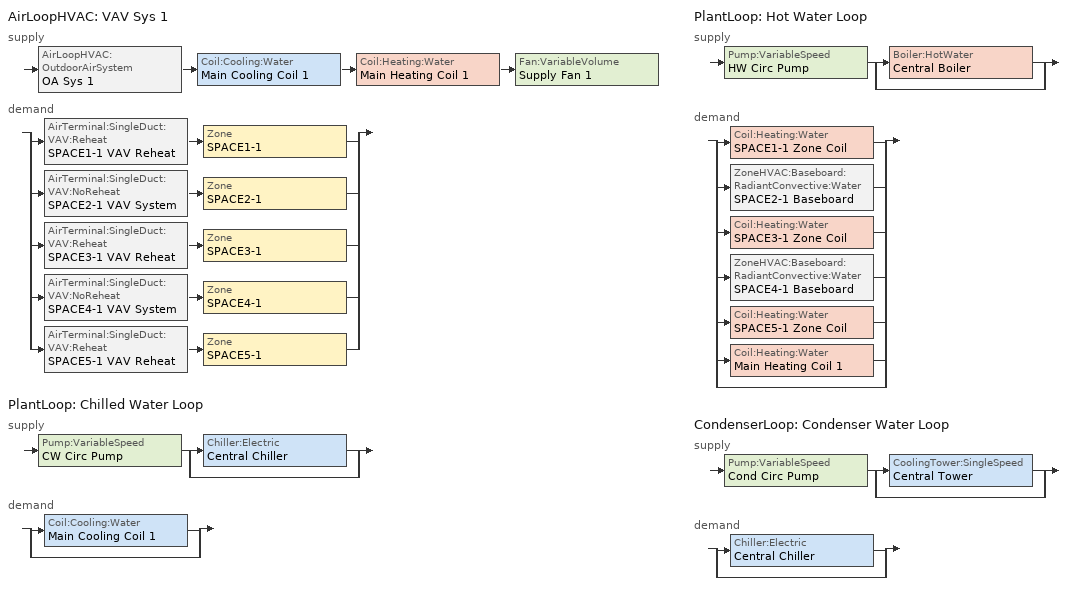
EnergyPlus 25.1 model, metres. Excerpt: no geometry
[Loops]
AirLoopHVAC 'VAV Sys 1'
 supply: AirLoopHVAC:OutdoorAirSystem 'OA Sys 1' > Coil:Cooling:Water 'Main Cooling Coil 1' > Coil:Heating:Water 'Main Heating Coil 1' > Fan:VariableVolume 'Supply Fan 1'
 demand: split
  | AirTerminal:SingleDuct:VAV:Reheat 'SPACE1-1 VAV Reheat' > Zone 'SPACE1-1'
  | AirTerminal:SingleDuct:VAV:NoReheat 'SPACE2-1 VAV System' > Zone 'SPACE2-1'
  | AirTerminal:SingleDuct:VAV:Reheat 'SPACE3-1 VAV Reheat' > Zone 'SPACE3-1'
  | AirTerminal:SingleDuct:VAV:NoReheat 'SPACE4-1 VAV System' > Zone 'SPACE4-1'
  | AirTerminal:SingleDuct:VAV:Reheat 'SPACE5-1 VAV Reheat' > Zone 'SPACE5-1'
PlantLoop 'Chilled Water Loop'
 supply: Pump:VariableSpeed 'CW Circ Pump' > split
  | Chiller:Electric 'Central Chiller'
  | bypass
 demand: split
  | Coil:Cooling:Water 'Main Cooling Coil 1'
  | bypass
PlantLoop 'Hot Water Loop'
 supply: Pump:VariableSpeed 'HW Circ Pump' > split
  | Boiler:HotWater 'Central Boiler'
  | bypass
 demand: split
  | Coil:Heating:Water 'SPACE1-1 Zone Coil'
  | ZoneHVAC:Baseboard:RadiantConvective:Water 'SPACE2-1 Baseboard'
  | Coil:Heating:Water 'SPACE3-1 Zone Coil'
  | ZoneHVAC:Baseboard:RadiantConvective:Water 'SPACE4-1 Baseboard'
  | Coil:Heating:Water 'SPACE5-1 Zone Coil'
  | Coil:Heating:Water 'Main Heating Coil 1'
  | bypass
CondenserLoop 'Condenser Water Loop'
 supply: Pump:VariableSpeed 'Cond Circ Pump' > split
  | CoolingTower:SingleSpeed 'Central Tower'
  | bypass
 demand: split
  | Chiller:Electric 'Central Chiller'
  | bypass
[AirLoopHVAC]
VAV Sys 1: Design supply air flow rate=Autosize
[AirLoopHVAC:ReturnPlenum]
Return-Plenum-1: Zone=PLENUM-1
[AirTerminal:SingleDuct:VAV:NoReheat] Availability schedule=ReheatCoilAvailSched; Constant minimum air flow fraction=0.3; Maximum air flow rate=Autosize; Zone minimum air flow input method=Constant
SPACE2-1 VAV System; SPACE4-1 VAV System
[AirTerminal:SingleDuct:VAV:Reheat] Availability schedule=ReheatCoilAvailSched; Constant minimum air flow fraction=0.3; Convergence tolerance=0.001; Damper heating action=ReverseWithLimits; Maximum air flow rate=Autosize; Maximum flow fraction during reheat=Autosize; Maximum flow per zone floor area during reheat=Autosize; Maximum hot water or steam flow rate=Autosize; Minimum hot water or steam flow rate=0; Zone minimum air flow input method=Constant
Name | Reheat coil
SPACE1-1 VAV Reheat | SPACE1-1 Zone Coil
SPACE3-1 VAV Reheat | SPACE3-1 Zone Coil
SPACE5-1 VAV Reheat | SPACE5-1 Zone Coil
[Boiler:HotWater]
Central Boiler: Boiler flow mode=LeavingSetpointModulated; Design water flow rate=Autosize; Efficiency curve temperature evaluation variable=LeavingBoiler; Fuel type=NaturalGas; Maximum part load ratio=1.2; Minimum part load ratio=0; Nominal capacity=Autosize; Nominal thermal efficiency=0.8; Normalized boiler efficiency curve=BoilerEfficiency; Optimum part load ratio=1; Water outlet upper temperature limit=100
[Chiller:Electric]
Central Chiller: Chilled water outlet temperature lower limit=5; Chiller flow mode=LeavingSetpointModulated; Condenser type=WaterCooled; Design chilled water flow rate=Autosize; Design chilled water outlet temperature=6.667; Design condenser fluid flow rate=Autosize; Design condenser inlet temperature=29.44; Maximum part load ratio=1; Minimum part load ratio=0; Nominal capacity=Autosize; Nominal cop=3.2; Optimum part load ratio=0.65; Temperature rise coefficient=2.682759; Coefficient 1 of capacity ratio curve=0.944836; Coefficient 1 of full load ratio curve=0.03303; Coefficient 1 of power ratio curve=1.907846; Coefficient 2 of capacity ratio curve=-0.0570088; Coefficient 2 of full load ratio curve=0.6852; Coefficient 2 of power ratio curve=-1.20499; Coefficient 3 of capacity ratio curve=-0.00185486; Coefficient 3 of full load ratio curve=0.2818; Coefficient 3 of power ratio curve=0.263462
[Coil:Cooling:Water]
Main Cooling Coil 1: Availability schedule=CoolingCoilAvailSched; Design air flow rate=Autosize; Design inlet air humidity ratio=Autosize; Design inlet air temperature=Autosize; Design inlet water temperature=Autosize; Design outlet air humidity ratio=Autosize; Design outlet air temperature=Autosize; Design water flow rate=Autosize; Heat exchanger configuration=CrossFlow; Type of analysis=SimpleAnalysis
[Coil:Heating:Water] Availability schedule=ReheatCoilAvailSched; Maximum water flow rate=Autosize; Performance input method=UFactorTimesAreaAndDesignWaterFlowRate; Rated capacity=Autosize; Rated inlet air temperature=16.6; Rated inlet water temperature=82.2; Rated outlet air temperature=32.2; Rated outlet water temperature=71.1; U factor times area value=Autosize
Main Heating Coil 1; SPACE1-1 Zone Coil; SPACE3-1 Zone Coil; SPACE5-1 Zone Coil
[CondenserEquipmentList]
All Towers: Central Tower, CoolingTower:SingleSpeed
[CondenserEquipmentOperationSchemes]
Tower Loop Operation: Control scheme 1=Year Round Tower Operation; Control scheme 1 schedule=PlantOnSched
[CondenserLoop]
Condenser Water Loop: Condenser equipment operation scheme=Tower Loop Operation; Condenser loop volume=Autocalculate; Fluid type=Water; Load distribution scheme=SequentialLoad; Maximum loop flow rate=Autosize; Maximum loop temperature=80; Minimum loop flow rate=0; Minimum loop temperature=10
[Controller:OutdoorAir]
OA Controller 1: Economizer control action type=ModulateFlow; Economizer control type=FixedDryBulb; Economizer maximum limit dry bulb temperature=19; Economizer minimum limit dry bulb temperature=4; Lockout type=NoLockout; Maximum outdoor air flow rate=Autosize; Minimum limit type=FixedMinimum; Minimum outdoor air flow rate=Autosize; Minimum outdoor air schedule=Min OA Sched
[Controller:WaterCoil] Actuator variable=Flow; Controller convergence tolerance=Autosize; Maximum actuated flow=Autosize; Minimum actuated flow=0
Name | Action | Control variable
Central Cooling Coil Contoller 1 | Reverse | TemperatureAndHumidityRatio
Central Heating Coil Contoller 1 | Normal | Temperature
[CoolingTower:SingleSpeed]
Central Tower: Design air flow rate=Autosize; Design fan power=Autosize; Design u factor times area value=Autosize; Design water flow rate=Autosize; Free convection regime air flow rate=0; Free convection regime u factor times area value=0
[DesignSpecification:OutdoorAir] Outdoor air flow per person=0.00944; Outdoor air flow per zone=0; Outdoor air flow per zone floor area=0; Outdoor air method=Flow/Person
SZ DSOA SPACE1-1; SZ DSOA SPACE2-1; SZ DSOA SPACE3-1; SZ DSOA SPACE4-1; SZ DSOA SPACE5-1
[Fan:VariableVolume]
Supply Fan 1: Availability schedule=FanAvailSched; Fan power coefficient 1=0.350712; Fan power coefficient 2=0.308505; Fan power coefficient 3=-0.541374; Fan power coefficient 4=0.871988; Fan power coefficient 5=0; Fan power minimum flow fraction=0.25; Fan power minimum flow rate input method=Fraction; Fan total efficiency=0.7; Maximum flow rate=Autosize; Motor efficiency=0.9; Motor in airstream fraction=1; Pressure rise=600
[PlantEquipmentList]
Cooling Plant: Central Chiller, Chiller:Electric
heating plant: Central Boiler, Boiler:HotWater
[PlantEquipmentOperation:CoolingLoad] Load range 1 lower limit=0
Name | Load range 1 upper limit | Range 1 equipment list
Central Chiller Only | 900000 | Cooling Plant
Year Round Tower Operation | 90000000 | All Towers
[PlantEquipmentOperation:HeatingLoad]
Central Boiler Only: Load range 1 lower limit=0; Load range 1 upper limit=1000000; Range 1 equipment list=heating plant
[PlantEquipmentOperationSchemes] Control scheme 1 schedule=PlantOnSched
Name | Control scheme 1
CW Loop Operation | Central Chiller Only
Hot Loop Operation | Central Boiler Only
[PlantLoop] Fluid type=Water; Load distribution scheme=SequentialLoad; Maximum loop flow rate=Autosize; Minimum loop flow rate=0; Plant loop volume=Autocalculate
Name | Maximum loop temperature | Minimum loop temperature | Plant equipment operation scheme
Chilled Water Loop | 98 | 1 | CW Loop Operation
Hot Water Loop | 100 | 10 | Hot Loop Operation
[Pump:VariableSpeed] Design maximum flow rate=Autosize; Design minimum flow rate=0; Design power consumption=Autosize; Design pump head=179352; Fraction of motor inefficiencies to fluid stream=0; Motor efficiency=0.9; Pump control type=Intermittent; Coefficient 1 of the part load performance curve=0; Coefficient 2 of the part load performance curve=1; Coefficient 3 of the part load performance curve=0; Coefficient 4 of the part load performance curve=0
Name | Pump flow rate schedule
CW Circ Pump; Cond Circ Pump | CoolingPumpAvailSched
HW Circ Pump
[SetpointManager:FollowOutdoorAirTemperature]
MyCondenserControl: Control variable=Temperature; Maximum setpoint temperature=80; Minimum setpoint temperature=10; Offset temperature difference=0; Reference temperature type=OutdoorAirWetBulb; Setpoint node or nodelist=Condenser Supply Outlet Node
[SetpointManager:MixedAir]
Mixed Air Temp Manager 1: Control variable=Temperature; Setpoint node or nodelist=Main Branch SetPoint Node List
[SetpointManager:Scheduled] Control variable=Temperature
Name | Schedule | Setpoint node or nodelist
Central Boiler Setpoint Manager | HW Loop Temp Schedule | Central Boiler Outlet Node
Central Chiller Setpoint Manager | CW Loop Temp Schedule | Central Chiller Outlet Node
[SetpointManager:SingleZone:Humidity:Maximum]
Space2-1 Humidistat Manager: Setpoint node or nodelist=Main Cooling Coil 1 Outlet Node
[Sizing:Plant]
Name | Design loop exit temperature | Loop design temperature difference | Loop type
Hot Water Loop | 82 | 11 | Heating
Chilled Water Loop | 7.22 | 6.67 | Cooling
Condenser Water Loop | 29.4 | 5.6 | Condenser
[Sizing:System]
VAV Sys 1: 100 outdoor air in cooling=No; 100 outdoor air in heating=No; Central cooling capacity control method=VAV; Central cooling design supply air humidity ratio=0.008; Central cooling design supply air temperature=12.8; Central heating design supply air humidity ratio=0.008; Central heating design supply air temperature=16.7; Central heating maximum system air flow ratio=0.3; Cooling design capacity=Autosize; Cooling design capacity method=CoolingDesignCapacity; Cooling supply air flow rate=0; Cooling supply air flow rate method=DesignDay; Design outdoor air flow rate=Autosize; Heating design capacity=Autosize; Heating design capacity method=HeatingDesignCapacity; Heating supply air flow rate=0; Heating supply air flow rate method=DesignDay; Precool design humidity ratio=0.008; Precool design temperature=11; Preheat design humidity ratio=0.008; Preheat design temperature=7; Type of load to size on=Sensible; Type of zone sum to use=NonCoincident; Zone maximum outdoor air fraction=1
[Sizing:Zone] Account for dedicated outdoor air system=No; Cooling design air flow method=DesignDay; Cooling design air flow rate=0; Dedicated outdoor air high setpoint temperature for design=Autosize; Dedicated outdoor air low setpoint temperature for design=Autosize; Dedicated outdoor air system control strategy=NeutralSupplyAir; Heating design air flow method=DesignDay; Heating design air flow rate=0; Zone cooling design supply air humidity ratio=0.009; Zone cooling design supply air temperature=14; Zone cooling design supply air temperature input method=SupplyAirTemperature; Zone cooling sizing factor=0; Zone heating design supply air humidity ratio=0.004; Zone heating design supply air temperature=50; Zone heating design supply air temperature input method=SupplyAirTemperature; Zone heating sizing factor=0
Name | Design specification outdoor air object
SPACE1-1 | SZ DSOA SPACE1-1
SPACE2-1 | SZ DSOA SPACE2-1
SPACE3-1 | SZ DSOA SPACE3-1
SPACE4-1 | SZ DSOA SPACE4-1
SPACE5-1 | SZ DSOA SPACE5-1
[ThermostatSetpoint:DualSetpoint]
DualSetPoint: Cooling setpoint temperature schedule=Clg-SetP-Sch; Heating setpoint temperature schedule=Htg-SetP-Sch
[ZoneControl:Thermostat] Control 1=DualSetPoint; Control type schedule=Zone Control Type Sched
Name | Zone or zonelist
SPACE1-1 Control | SPACE1-1
SPACE2-1 Control | SPACE2-1
SPACE3-1 Control | SPACE3-1
SPACE4-1 Control | SPACE4-1
SPACE5-1 Control | SPACE5-1
[ZoneHVAC:Baseboard:RadiantConvective:Water] Availability schedule=ReheatCoilAvailSched; Design object=Baseboard Design; Heating design capacity=Autosize; Maximum water flow rate=Autosize; Rated water mass flow rate=0.063; Fraction of radiant energy to surface 1=0.5; Fraction of radiant energy to surface 2=0.2; Fraction of radiant energy to surface 3=0.1
Name | Rated average water temperature | Surface name 1 | Surface name 2 | Surface name 3
SPACE2-1 Baseboard | 87.78 | RIGHT-1 | C2-1 | SB25
SPACE4-1 Baseboard | 82.22 | LEFT-1 | C4-1 | SB45
[ZoneHVAC:Baseboard:RadiantConvective:Water:Design]
Baseboard Design: Convergence tolerance=0.001; Fraction of radiant energy incident on people=0.2; Fraction radiant=0.3; Heating design capacity method=HeatingDesignCapacity
[Zone equipment]
SPACE1-1: SPACE1-1 VAV Reheat
SPACE2-1: SPACE2-1 VAV System, SPACE2-1 Baseboard
SPACE3-1: SPACE3-1 VAV Reheat
SPACE4-1: SPACE4-1 VAV System, SPACE4-1 Baseboard
SPACE5-1: SPACE5-1 VAV Reheat
[Curve:Quadratic]
BoilerEfficiency: Maximum value of x=1; Minimum value of x=0; Coefficient1 constant=1; Coefficient2 x=0; Coefficient3 x 2=0
[Schedule:Compact]
CW Loop Temp Schedule: Through: 12/31, For: Alldays, Until: 24:00, 7.22
Clg-SetP-Sch: Through: 12/31, For: Weekends HoliDay, Until: 7:00, 40, Until: 14:00, 23.2, Until: 24:00, 32.2, For: SummerDesignDay, Until: 24:00, 23.2, For: WinterDesignDay, Until: 24:00, 23, For: AllOtherDays, Until: 7:00, 40, Until: 19:00, 25, Until: 24:00, 40
CoolingCoilAvailSched; CoolingPumpAvailSched; PlantOnSched: Through: 12/31, For: Alldays, Until: 24:00, 1
FanAvailSched; ReheatCoilAvailSched: Through: 3/31, For: Alldays, Until: 24:00, 1, Through: 9/30, For: Weekdays, Until: 7:00, 0, Until: 18:00, 1, Until: 24:00, 0, For: Weekends Holidays CustomDay1 CustomDay2, Until: 24:00, 0, For: AllOtherDays, Until: 24:00, 1, Through: 12/31, For: Alldays, Until: 24:00, 1
HW Loop Temp Schedule: Through: 12/31, For: Alldays, Until: 24:00, 60
Htg-SetP-Sch: Through: 12/31, For: Weekends HoliDay, Until: 7:00, 12.8, Until: 14:00, 22.2, Until: 24:00, 12.8, For: SummerDesignDay, Until: 24:00, 16.8, For: WinterDesignDay, Until: 24:00, 22.2, For: AllOtherDays, Until: 7:00, 12.8, Until: 19:00, 22.2, Until: 24:00, 12.8
Min OA Sched: Through: 12/31, For: Weekdays SummerDesignDay WinterDesignDay, Until: 7:00, 0.02, Until: 19:00, 1, Until: 24:00, 0.02, For: AllOtherDays, Until: 24:00, 0.02
Zone Control Type Sched: Through: 12/31, For: AllDays, Until: 24:00, 4
